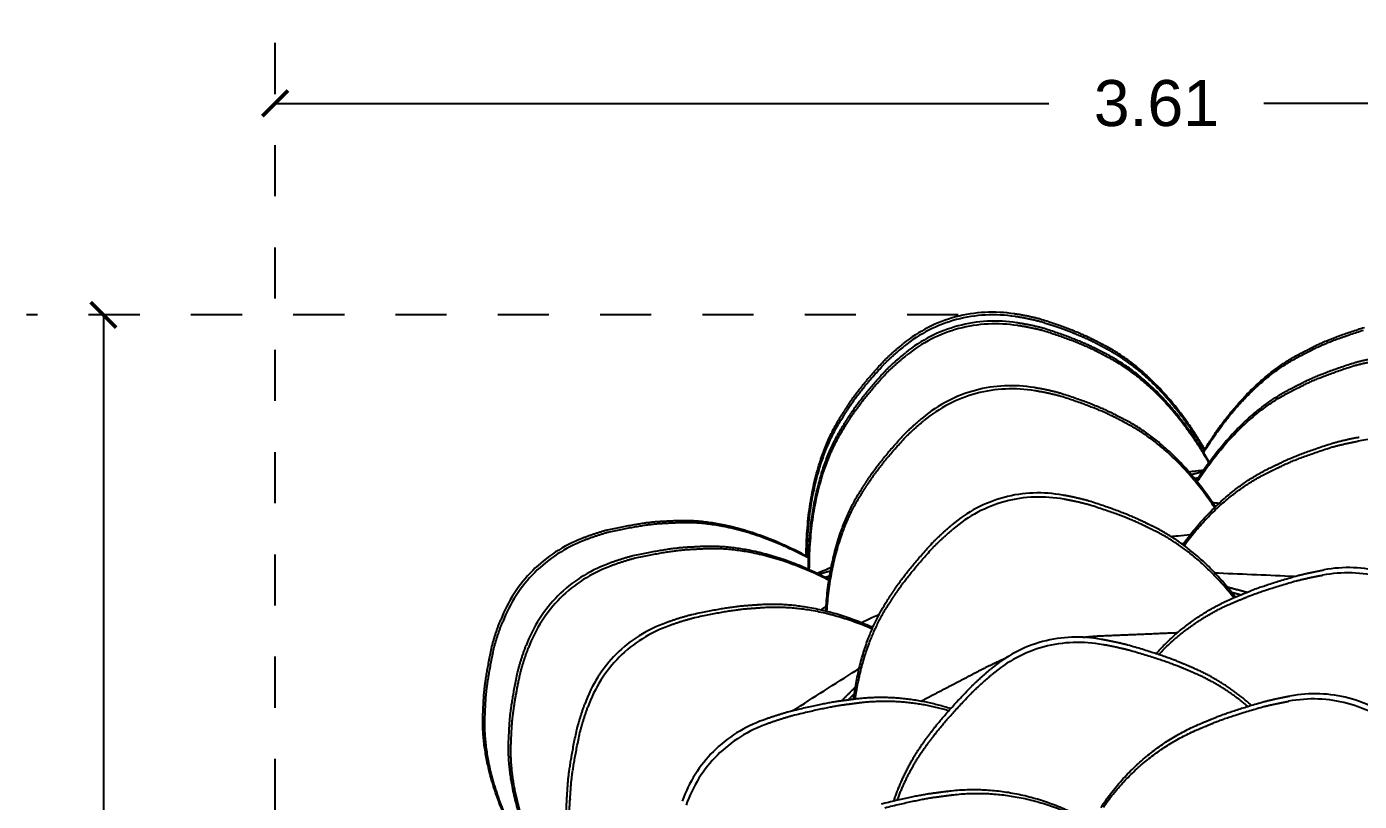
# Model space of a CAD drawing. Header units: metres. Extents: x -0.5 to 11.8, y -0.3 to 7.4.
# Drawn here: x -0.484 to 2.121, y 5.871 to 7.385 of the extents above; entities that cross this region are included whole.
import ezdxf

# ---------------------------------------------------------------- set-up
doc = ezdxf.new("R2010")
doc.units = ezdxf.units.M
doc.header["$MEASUREMENT"] = 0
doc.linetypes.add('HIDDEN', pattern=[9.525, 6.35, -3.175])
for name, color, linetype in [('a', 60, 'Continuous'), ('ΔΙΑΣΤΑΣΕΙΣ', 60, 'Continuous'), ('ΣΧΕΔΙΑ', 140, 'Continuous')]:
    doc.layers.add(name, color=color, linetype=linetype)
doc.styles.get("Standard").update_dxf_attribs({"font": 'swissel.ttf'})
doc.dimstyles.new('Copy of STANDARD_ACAD', dxfattribs={"dimtxt": 0.1, "dimasz": 0.1, "dimexe": 0.15, "dimexo": 0.0625, "dimgap": 0.09, "dimtad": 0, "dimtih": 1, "dimtoh": 1, "dimzin": 0, "dimdsep": 46, "dimtxsty": 'Standard', "dimblk": 'ARCHTICK', "dimcen": 0.09, "dimadec": 0, "dimazin": 0, "dimtfac": 1, "dimtofl": 0, "dimtmove": 0, "dimatfit": 3, "dimfxl": 1, "dimtolj": 1, "dimtzin": 0, "dimarcsym": 0})

# ---------------------------------------------------------------- blocks, each defined once
blk = doc.blocks.new('_ArchTick')
at = {"color": 0, "linetype": 'ByBlock', "const_width": 0.15}
blk.add_lwpolyline([(-0.5, -0.5), (0.5, 0.5)], dxfattribs=at)
blk = doc.blocks.new('*D5')
at = {"layer": 'Defpoints', "color": 0, "linetype": 'HIDDEN', "ltscale": 0.01, "transparency": 16777216}
for p in [(-0.3339, 6.8219), (1.3996, 6.8219), (1.8164, 4.0109)]:
    blk.add_point(p, dxfattribs=at)
at = {"layer": 'ΔΙΑΣΤΑΣΕΙΣ', "color": 0, "linetype": 'HIDDEN', "lineweight": -2, "ltscale": 0.01, "transparency": 16777216}
for p, q in [((1.3371, 6.8219), (-0.4839, 6.8219)), ((1.7539, 4.0109), (-0.4839, 4.0109))]:
    blk.add_line(p, q, dxfattribs=at)
at = {"layer": 'ΔΙΑΣΤΑΣΕΙΣ', "color": 0, "linetype": 'Continuous', "lineweight": -2, "ltscale": 0.01, "transparency": 16777216}
for p, q in [((-0.3339, 6.8219), (-0.3339, 5.6778)), ((-0.3339, 4.0109), (-0.3339, 5.4078))]:
    blk.add_line(p, q, dxfattribs=at)
at = {"layer": 'ΔΙΑΣΤΑΣΕΙΣ', "color": 0, "linetype": 'HIDDEN', "lineweight": -2, "ltscale": 0.01, "transparency": 16777216, "xscale": 0.05, "yscale": 0.05, "zscale": 0.05}
for p, rotation in [((-0.3339, 6.8219), 90), ((-0.3339, 4.0109), 270)]:
    blk.add_blockref('_ArchTick', p, dxfattribs=dict(at, rotation=rotation))
at = {"layer": 'ΔΙΑΣΤΑΣΕΙΣ', "color": 0, "linetype": 'HIDDEN', "lineweight": 5, "ltscale": 0.01, "transparency": 16777216, "insert": (-0.3339, 5.5428), "char_height": 0.09, "attachment_point": 5}
blk.add_mtext('\\A1;2.81', dxfattribs=at)
blk = doc.blocks.new('*D13')
at = {"layer": 'a', "color": 0, "linetype": 'HIDDEN', "lineweight": -2, "ltscale": 0.01, "transparency": 16777216}
for p, q in [((0.0019, 5.4537), (0.0019, 7.3854)), ((3.6134, 5.4385), (3.6134, 7.3854))]:
    blk.add_line(p, q, dxfattribs=at)
at = {"layer": 'a', "color": 0, "linetype": 'Continuous', "lineweight": -2, "ltscale": 0.01, "transparency": 16777216}
for p, q in [((0.0019, 7.2354), (1.5145, 7.2354)), ((3.6134, 7.2354), (1.9345, 7.2354))]:
    blk.add_line(p, q, dxfattribs=at)
at = {"layer": 'Defpoints', "color": 0, "linetype": 'HIDDEN', "ltscale": 0.01, "transparency": 16777216}
for p in [(3.6134, 7.2354), (0.0019, 5.3912), (3.6134, 5.376)]:
    blk.add_point(p, dxfattribs=at)
at = {"layer": 'a', "color": 0, "linetype": 'HIDDEN', "lineweight": -2, "ltscale": 0.01, "transparency": 16777216, "xscale": 0.05, "yscale": 0.05, "zscale": 0.05, "rotation": 180}
blk.add_blockref('_ArchTick', (0.0019, 7.2354), dxfattribs=at)
at = {"layer": 'a', "color": 0, "linetype": 'HIDDEN', "lineweight": -2, "ltscale": 0.01, "transparency": 16777216, "xscale": 0.05, "yscale": 0.05, "zscale": 0.05}
blk.add_blockref('_ArchTick', (3.6134, 7.2354), dxfattribs=at)
at = {"layer": 'a', "color": 0, "linetype": 'HIDDEN', "lineweight": 5, "ltscale": 0.01, "transparency": 16777216, "insert": (1.7245, 7.2354), "char_height": 0.09, "attachment_point": 5}
blk.add_mtext('\\A1;3.61', dxfattribs=at)

msp = doc.modelspace()

# ---------------------------------------------------------------- linework, layer by layer
at = {"layer": 'ΣΧΕΔΙΑ'}
for points, degree, knots in [([(1.447, 6.8238), (1.4087, 6.8299), (1.3694, 6.8278), (1.295, 6.8079), (1.26, 6.7901), (1.2298, 6.7657)], 3, [0, 0, 0, 0, 0.500337, 0.500337, 1.000843, 1.000843, 1.000843, 1.000843]), ([(1.4484, 6.8185), (1.4101, 6.8246), (1.3709, 6.8225), (1.2965, 6.8026), (1.2614, 6.7848), (1.2312, 6.7604)], 3, [0, 0, 0, 0, 0.500337, 0.500337, 1.000843, 1.000843, 1.000843, 1.000843]), ([(1.4517, 6.8063), (1.4134, 6.8124), (1.3741, 6.8103), (1.2997, 6.7903), (1.2646, 6.7726), (1.2345, 6.7481)], 3, [0, 0, 0, 0, 0.500337, 0.500337, 1.000843, 1.000843, 1.000843, 1.000843]), ([(1.4531, 6.801), (1.4148, 6.8071), (1.3756, 6.805), (1.3012, 6.785), (1.2661, 6.7673), (1.2359, 6.7428)], 3, [0, 0, 0, 0, 0.500337, 0.500337, 1.000843, 1.000843, 1.000843, 1.000843]), ([(1.4856, 6.6796), (1.4472, 6.6862), (1.4079, 6.6843), (1.3335, 6.6644), (1.2985, 6.6463), (1.2684, 6.6214)], 3, [0, 0, 0, 0, 0.500337, 0.500337, 1.000843, 1.000843, 1.000843, 1.000843]), ([(1.4873, 6.6734), (1.4489, 6.6799), (1.4096, 6.6781), (1.3352, 6.6581), (1.3002, 6.6401), (1.2701, 6.6152)], 3, [0, 0, 0, 0, 0.500337, 0.500337, 1.000843, 1.000843, 1.000843, 1.000843]), ([(2.3363, 6.5168), (2.3064, 6.5423), (2.2716, 6.5607), (2.1972, 6.5807), (2.1577, 6.5821), (2.1191, 6.575)], 3, [0, 0, 0, 0, 0.500337, 0.500337, 1.000843, 1.000843, 1.000843, 1.000843]), ([(1.7991, 6.502), (1.803, 6.503), (1.807, 6.5041), (1.8072, 6.5041), (1.8074, 6.5042)], 2, [1.94670663, 1.94670663, 1.94670663, 1.95637971, 1.95637971, 1.95689139, 1.95689139, 1.95689139]), ([(1.5419, 6.4693), (1.5033, 6.4765), (1.4639, 6.475), (1.3895, 6.4551), (1.3546, 6.4367), (1.3247, 6.4112)], 3, [0, 0, 0, 0, 0.500337, 0.500337, 1.000843, 1.000843, 1.000843, 1.000843]), ([(1.5441, 6.4613), (1.5055, 6.4685), (1.4661, 6.467), (1.3917, 6.447), (1.3568, 6.4286), (1.3269, 6.4031)], 3, [0, 0, 0, 0, 0.500337, 0.500337, 1.000843, 1.000843, 1.000843, 1.000843]), ([(0.6017, 6.3846), (0.5654, 6.3707), (0.5325, 6.3492), (0.478, 6.2947), (0.4566, 6.2618), (0.4427, 6.2256)], 3, [0, 0, 0, 0, 0.500337, 0.500337, 1.000843, 1.000843, 1.000843, 1.000843]), ([(1.7529, 6.3886), (1.7576, 6.3891), (1.7622, 6.3895), (1.7669, 6.39), (1.7669, 6.39), (1.7669, 6.39), (1.7669, 6.39), (1.7749, 6.3907), (1.7828, 6.3914), (1.7908, 6.3922)], 3, [-0.01431693, -0.01431693, -0.01431693, -0.01431693, 0.00051965, 0.00051965, 0.00051965, 0.00052393, 0.00052393, 0.00052393, 0.02572156, 0.02572156, 0.02572156, 0.02572156]), ([(0.6056, 6.3807), (0.5693, 6.3668), (0.5364, 6.3453), (0.4819, 6.2908), (0.4605, 6.2579), (0.4466, 6.2217)], 3, [0, 0, 0, 0, 0.500337, 0.500337, 1.000843, 1.000843, 1.000843, 1.000843]), ([(1.7739, 6.3744), (1.774, 6.3744), (1.7741, 6.3745), (1.7762, 6.375), (1.7783, 6.3756)], 2, [1.87850705, 1.87850705, 1.87850705, 1.878798218, 1.878798218, 1.883966305, 1.883966305, 1.883966305]), ([(0.6516, 6.3347), (0.615, 6.3211), (0.5819, 6.2999), (0.5274, 6.2454), (0.5061, 6.2122), (0.4925, 6.1757)], 3, [0, 0, 0, 0, 0.500337, 0.500337, 1.000843, 1.000843, 1.000843, 1.000843]), ([(0.6562, 6.3301), (0.6196, 6.3165), (0.5865, 6.2953), (0.532, 6.2408), (0.5107, 6.2077), (0.4972, 6.1711)], 3, [0, 0, 0, 0, 0.500337, 0.500337, 1.000843, 1.000843, 1.000843, 1.000843]), ([(2.2661, 6.2547), (2.2362, 6.2802), (2.2014, 6.2988), (2.127, 6.3187), (2.0875, 6.3201), (2.0489, 6.3129)], 3, [0, 0, 0, 0, 0.500337, 0.500337, 1.000843, 1.000843, 1.000843, 1.000843]), ([(2.2688, 6.265), (2.239, 6.2905), (2.2041, 6.309), (2.1297, 6.329), (2.0902, 6.3304), (2.0516, 6.3232)], 3, [0, 0, 0, 0, 0.500337, 0.500337, 1.000843, 1.000843, 1.000843, 1.000843]), ([(1.0687, 6.2448), (1.0688, 6.2449), (1.0689, 6.2449), (1.069, 6.245), (1.069, 6.245), (1.069, 6.245), (1.069, 6.245), (1.0723, 6.2473), (1.0755, 6.2497), (1.0788, 6.252)], 3, [0.03744589, 0.03744589, 0.03744589, 0.03744589, 0.03788067, 0.03788067, 0.03788067, 0.03788343, 0.03788343, 0.03788343, 0.05054982, 0.05054982, 0.05054982, 0.05054982]), ([(0.7663, 6.22), (0.7292, 6.2069), (0.6958, 6.1859), (0.6413, 6.1314), (0.6203, 6.098), (0.6073, 6.061)], 3, [0, 0, 0, 0, 0.500337, 0.500337, 1.000843, 1.000843, 1.000843, 1.000843]), ([(0.7722, 6.2141), (0.7352, 6.201), (0.7018, 6.18), (0.6473, 6.1255), (0.6263, 6.0921), (0.6132, 6.0551)], 3, [0, 0, 0, 0, 0.500337, 0.500337, 1.000843, 1.000843, 1.000843, 1.000843]), ([(1.6174, 6.1873), (1.5788, 6.1944), (1.5394, 6.193), (1.4649, 6.1731), (1.4301, 6.1546), (1.4002, 6.1291)], 3, [0, 0, 0, 0, 0.500337, 0.500337, 1.000843, 1.000843, 1.000843, 1.000843]), ([(1.6202, 6.177), (1.5816, 6.1842), (1.5421, 6.1828), (1.4677, 6.1628), (1.4329, 6.1443), (1.403, 6.1188)], 3, [0, 0, 0, 0, 0.500337, 0.500337, 1.000843, 1.000843, 1.000843, 1.000843]), ([(2.2, 6.0082), (2.1702, 6.0337), (2.1353, 6.0522), (2.0609, 6.0722), (2.0214, 6.0736), (1.9828, 6.0664)], 3, [0, 0, 0, 0, 0.500337, 0.500337, 1.000843, 1.000843, 1.000843, 1.000843]), ([(2.2028, 6.0185), (2.1729, 6.044), (2.138, 6.0625), (2.0636, 6.0824), (2.0242, 6.0838), (1.9856, 6.0767)], 3, [0, 0, 0, 0, 0.500337, 0.500337, 1.000843, 1.000843, 1.000843, 1.000843]), ([(0.9565, 6.0298), (0.9194, 6.0167), (0.886, 5.9957), (0.8315, 5.9413), (0.8106, 5.9078), (0.7975, 5.8708)], 3, [0, 0, 0, 0, 0.500337, 0.500337, 1.000843, 1.000843, 1.000843, 1.000843]), ([(0.964, 6.0222), (0.927, 6.0091), (0.8935, 5.9882), (0.839, 5.9337), (0.8181, 5.9003), (0.805, 5.8632)], 3, [0, 0, 0, 0, 0.500337, 0.500337, 1.000843, 1.000843, 1.000843, 1.000843])]:
    msp.add_open_spline(points, degree=degree, knots=knots, dxfattribs=at)
for points, weights in [([(1.4975, 6.8135), (1.4724, 6.8201), (1.447, 6.8238)], [0.931709150307, 0.919797461204, 0.911534052656]), ([(1.499, 6.8082), (1.4739, 6.8148), (1.4484, 6.8185)], [0.931709150307, 0.919797461204, 0.911534052656]), ([(1.5022, 6.796), (1.4771, 6.8025), (1.4517, 6.8063)], [0.931709150307, 0.919797461204, 0.911534052656]), ([(1.5037, 6.7907), (1.4786, 6.7972), (1.4531, 6.801)], [0.931709150307, 0.919797461204, 0.911534052656]), ([(1.1912, 6.7314), (1.2097, 6.7497), (1.2298, 6.7657)], [0.931709150307, 0.919797461204, 0.911534052656]), ([(1.1927, 6.7261), (1.2111, 6.7444), (1.2312, 6.7604)], [0.931709150307, 0.919797461204, 0.911534052656]), ([(1.1959, 6.7139), (1.2144, 6.7322), (1.2345, 6.7481)], [0.931709150307, 0.919797461204, 0.911534052656]), ([(1.1973, 6.7086), (1.2158, 6.7268), (1.2359, 6.7428)], [0.931709150307, 0.919797461204, 0.911534052656]), ([(2.1109, 6.7226), (2.136, 6.7293), (2.1616, 6.7335)], [0.931709150307, 0.919797461204, 0.911534052656]), ([(2.1125, 6.7289), (2.1377, 6.7356), (2.1632, 6.7397)], [0.931709150307, 0.919797461204, 0.911534052656]), ([(1.5363, 6.6687), (1.5112, 6.6755), (1.4856, 6.6796)], [0.931709150307, 0.919797461204, 0.911534052656]), ([(1.538, 6.6625), (1.5129, 6.6692), (1.4873, 6.6734)], [0.931709150307, 0.919797461204, 0.911534052656]), ([(1.23, 6.5867), (1.2484, 6.6051), (1.2684, 6.6214)], [0.931709150307, 0.919797461204, 0.911534052656]), ([(1.2317, 6.5804), (1.2501, 6.5988), (1.2701, 6.6152)], [0.931709150307, 0.919797461204, 0.911534052656]), ([(2.0683, 6.5636), (2.0935, 6.5704), (2.1191, 6.575)], [0.931709150307, 0.919797461204, 0.911534052656]), ([(2.0704, 6.5716), (2.0956, 6.5785), (2.1212, 6.583)], [0.931709150307, 0.919797461204, 0.911534052656]), ([(1.8161, 6.5544), (1.8172, 6.5562), (1.8182, 6.5579)], [0.945455699585, 0.945330240422, 0.945216949141]), ([(1.8281, 6.5342), (1.8222, 6.5445), (1.8161, 6.5544)], [0.947118302013, 0.946032102197, 0.94534500977]), ([(1.8075, 6.5044), (1.8177, 6.52), (1.8284, 6.5345)], [0.944657785169, 0.943921016145, 0.944279421288]), ([(1.8029, 6.4973), (1.8052, 6.5009), (1.8075, 6.5044)], [0.945049788932, 0.944825434403, 0.944657785169]), ([(1.5927, 6.4579), (1.5676, 6.4648), (1.5419, 6.4693)], [0.931709150307, 0.919797461204, 0.911534052656]), ([(1.5949, 6.4499), (1.5698, 6.4567), (1.5441, 6.4613)], [0.931709150307, 0.919797461204, 0.911534052656]), ([(1.2864, 6.3759), (1.3048, 6.3944), (1.3247, 6.4112)], [0.931709150307, 0.919797461204, 0.911534052656]), ([(0.6506, 6.4009), (0.6256, 6.394), (0.6017, 6.3846)], [0.931709150307, 0.919797461204, 0.911534052656]), ([(0.6545, 6.397), (0.6295, 6.3901), (0.6056, 6.3807)], [0.931709150307, 0.919797461204, 0.911534052656]), ([(1.2886, 6.3678), (1.307, 6.3863), (1.3269, 6.4031)], [0.931709150307, 0.919797461204, 0.911534052656]), ([(0.7009, 6.3506), (0.6757, 6.3439), (0.6516, 6.3347)], [0.931709150307, 0.919797461204, 0.911534052656]), ([(0.7055, 6.346), (0.6803, 6.3393), (0.6562, 6.3301)], [0.931709150307, 0.919797461204, 0.911534052656]), ([(1.0448, 6.3477), (1.0431, 6.3487), (1.0414, 6.3496)], [0.94545575153, 0.945336317764, 0.945227910737]), ([(1.0445, 6.3242), (1.0445, 6.3353), (1.0448, 6.3461)], [0.94712335947, 0.946110818332, 0.945444498117]), ([(1.0448, 6.3461), (1.0448, 6.3469), (1.0448, 6.3477)], [0.945444498117, 0.945395441329, 0.9453482612]), ([(1.0633, 6.3156), (1.0618, 6.3163), (1.0603, 6.317)], [0.944231128043, 0.944206054568, 0.94419009266]), ([(1.0848, 6.3048), (1.074, 6.3104), (1.0633, 6.3156)], [0.94504970581, 0.944409599057, 0.944231128043]), ([(1.9982, 6.302), (2.0232, 6.3083), (2.0489, 6.3129)], [0.931709150307, 0.919797461204, 0.911534052656]), ([(2.0009, 6.3123), (2.026, 6.3186), (2.0516, 6.3232)], [0.931709150307, 0.919797461204, 0.911534052656]), ([(1.0873, 6.3035), (1.0873, 6.3035), (1.0873, 6.3035)], [0.945207026471, 0.945206013137, 0.945205000786]), ([(0.816, 6.2355), (0.7907, 6.2288), (0.7663, 6.22)], [0.931709150307, 0.919797461204, 0.911534052656]), ([(0.8219, 6.2296), (0.7967, 6.2229), (0.7722, 6.2141)], [0.931709150307, 0.919797461204, 0.911534052656]), ([(0.4264, 6.1766), (0.4332, 6.2016), (0.4427, 6.2256)], [0.931709150307, 0.919797461204, 0.911534052656]), ([(0.4303, 6.1728), (0.4371, 6.1978), (0.4466, 6.2217)], [0.931709150307, 0.919797461204, 0.911534052656]), ([(0.4766, 6.1263), (0.4834, 6.1515), (0.4925, 6.1757)], [0.931709150307, 0.919797461204, 0.911534052656]), ([(1.5809, 6.1915), (1.5983, 6.1936), (1.6156, 6.1944)], [0.984209717353, 0.990173492852, 0.998883460554]), ([(1.6681, 6.1764), (1.6431, 6.1827), (1.6174, 6.1873)], [0.931709150307, 0.919797461204, 0.911534052656]), ([(1.6709, 6.1661), (1.6458, 6.1724), (1.6202, 6.177)], [0.931709150307, 0.919797461204, 0.911534052656]), ([(0.4812, 6.1218), (0.488, 6.1469), (0.4972, 6.1711)], [0.931709150307, 0.919797461204, 0.911534052656]), ([(1.3984, 6.1362), (1.4137, 6.1441), (1.4299, 6.151)], [0.998890298943, 0.99019733708, 0.984239177261]), ([(1.3618, 6.0943), (1.3803, 6.1122), (1.4002, 6.1291)], [0.931709150307, 0.919797461204, 0.911534052656]), ([(1.3646, 6.084), (1.3831, 6.1019), (1.403, 6.1188)], [0.931709150307, 0.919797461204, 0.911534052656]), ([(1.9349, 6.0658), (1.9599, 6.0721), (1.9856, 6.0767)], [0.931709150307, 0.919797461204, 0.911534052656]), ([(0.5917, 6.0112), (0.5984, 6.0365), (0.6073, 6.061)], [0.931709150307, 0.919797461204, 0.911534052656]), ([(0.5977, 6.0053), (0.6043, 6.0306), (0.6132, 6.0551)], [0.931709150307, 0.919797461204, 0.911534052656]), ([(1.0058, 6.0457), (0.981, 6.0386), (0.9565, 6.0298)], [0.931709150307, 0.919797461204, 0.911534052656]), ([(1.9321, 6.0555), (1.9572, 6.0618), (1.9828, 6.0664)], [0.931709150307, 0.919797461204, 0.911534052656]), ([(1.0133, 6.0381), (0.9885, 6.0311), (0.964, 6.0222)], [0.931709150307, 0.919797461204, 0.911534052656])]:
    msp.add_rational_spline(points, weights, degree=2, dxfattribs=at)
for points, weights, degree, knots in [([(1.819, 6.5592), (1.7331, 6.7055), (1.6228, 6.7622), (1.6102, 6.7687), (1.5975, 6.7752), (1.5646, 6.7921), (1.4975, 6.8135)], [0.946373224885, 0.933050747624, 1, 1, 1, 0.970376548073, 0.948940508878], 2, [3.5130027, 3.5130027, 3.5130027, 3.7990306, 3.7990306, 3.8560209, 3.8560209, 3.9482049, 3.9482049, 3.9482049]), ([(1.8182, 6.5578), (1.818, 6.558), (1.8179, 6.5582), (1.8178, 6.5584), (1.7613, 6.6531), (1.6949, 6.7206), (1.6242, 6.7569), (1.6158, 6.7612), (1.6074, 6.7656), (1.599, 6.7699), (1.5772, 6.7811), (1.544, 6.7938), (1.499, 6.8082)], [1, 1, 1, 1, 0.991627757051, 1.01066397143, 1.05710864312, 1.05710864312, 1.05710864312, 1.05710864312, 1.03623183841, 1.01824002862, 1.00313321374], 3, [3.5168681, 3.5168681, 3.5168681, 3.5168681, 3.5174711, 3.5174711, 3.5174711, 3.7990306, 3.7990306, 3.7990306, 3.8560209, 3.8560209, 3.8560209, 3.9482049, 3.9482049, 3.9482049, 3.9482049]), ([(1.8161, 6.5544), (1.7326, 6.6907), (1.6275, 6.7447), (1.6149, 6.7512), (1.6022, 6.7577), (1.5693, 6.7746), (1.5022, 6.796)], [0.94534500977, 0.936035047048, 1, 1, 1, 0.970376548073, 0.948940508878], 2, [3.5257526, 3.5257526, 3.5257526, 3.7990306, 3.7990306, 3.8560209, 3.8560209, 3.9482049, 3.9482049, 3.9482049]), ([(1.8272, 6.5329), (1.7407, 6.6819), (1.6289, 6.7394), (1.6163, 6.7459), (1.6037, 6.7524), (1.5707, 6.7693), (1.5037, 6.7907)], [0.94670494322, 0.932246373065, 1, 1, 1, 0.970376548073, 0.948940508878], 2, [3.5095662, 3.5095662, 3.5095662, 3.7990306, 3.7990306, 3.8560209, 3.8560209, 3.9482049, 3.9482049, 3.9482049]), ([(1.817, 6.5529), (1.9001, 6.6874), (2.0043, 6.7409), (2.0169, 6.7474), (2.0295, 6.7539), (2.0625, 6.7709), (2.1296, 6.7922)], [0.945196662735, 0.936561729022, 1, 1, 1, 0.970376548073, 0.948940508878], 2, [3.5280027, 3.5280027, 3.5280027, 3.7990306, 3.7990306, 3.8560209, 3.8560209, 3.9482049, 3.9482049, 3.9482049]), ([(1.8182, 6.5579), (1.9014, 6.6926), (2.0057, 6.7462), (2.0183, 6.7527), (2.0309, 6.7592), (2.0639, 6.7762), (2.131, 6.7975)], [0.945216949141, 0.936487571726, 1, 1, 1, 0.970376548073, 0.948940508878], 2, [3.5276859, 3.5276859, 3.5276859, 3.7990306, 3.7990306, 3.8560209, 3.8560209, 3.9482049, 3.9482049, 3.9482049]), ([(1.0399, 6.3504), (1.0412, 6.5201), (1.1084, 6.6244), (1.1161, 6.6363), (1.1237, 6.6483), (1.1438, 6.6794), (1.1912, 6.7314)], [0.946377627876, 0.933039689982, 1, 1, 1, 0.970376548073, 0.948940508878], 2, [3.5129555, 3.5129555, 3.5129555, 3.7990306, 3.7990306, 3.8560209, 3.8560209, 3.9482049, 3.9482049, 3.9482049]), ([(1.0414, 6.3497), (1.0436, 6.5163), (1.1098, 6.6191), (1.1175, 6.631), (1.1252, 6.643), (1.1453, 6.6741), (1.1927, 6.7261)], [0.946030200278, 0.933948949536, 1, 1, 1, 0.970376548073, 0.948940508878], 2, [3.5168401, 3.5168401, 3.5168401, 3.7990306, 3.7990306, 3.8560209, 3.8560209, 3.9482049, 3.9482049, 3.9482049]), ([(1.8043, 6.4956), (1.8846, 6.6197), (1.9856, 6.6713), (1.9982, 6.6777), (2.0108, 6.6841), (2.0437, 6.7009), (2.1109, 6.7226)], [0.944782327613, 0.938277361114, 1, 1, 1, 0.970376548073, 0.948940508878], 2, [3.5353324, 3.5353324, 3.5353324, 3.7990306, 3.7990306, 3.8560209, 3.8560209, 3.9482049, 3.9482049, 3.9482049]), ([(1.8284, 6.5345), (1.9008, 6.6335), (1.9873, 6.6775), (1.9999, 6.684), (2.0125, 6.6904), (2.0454, 6.7072), (2.1125, 6.7289)], [0.944279421288, 0.946721287885, 1, 1, 1, 0.970376548073, 0.948940508878], 2, [3.5714075, 3.5714075, 3.5714075, 3.7990306, 3.7990306, 3.8560209, 3.8560209, 3.9482049, 3.9482049, 3.9482049]), ([(1.0448, 6.3477), (1.0491, 6.5075), (1.1131, 6.6069), (1.1207, 6.6188), (1.1284, 6.6307), (1.1485, 6.6619), (1.1959, 6.7139)], [0.9453482612, 0.936023885089, 1, 1, 1, 0.970376548073, 0.948940508878], 2, [3.5257049, 3.5257049, 3.5257049, 3.7990306, 3.7990306, 3.8560209, 3.8560209, 3.9482049, 3.9482049, 3.9482049]), ([(1.046, 6.3236), (1.0464, 6.4959), (1.1145, 6.6016), (1.1222, 6.6135), (1.1299, 6.6254), (1.1499, 6.6566), (1.1973, 6.7086)], [0.946711313639, 0.93223145634, 1, 1, 1, 0.970376548073, 0.948940508878], 2, [3.5095024, 3.5095024, 3.5095024, 3.7990306, 3.7990306, 3.8560209, 3.8560209, 3.9482049, 3.9482049, 3.9482049]), ([(1.8398, 6.4466), (1.7605, 6.567), (1.6616, 6.6174), (1.649, 6.6238), (1.6364, 6.6303), (1.6035, 6.6471), (1.5363, 6.6687)], [0.944553807926, 0.939485544429, 1, 1, 1, 0.970376548073, 0.948940508878], 2, [3.5404941, 3.5404941, 3.5404941, 3.7990306, 3.7990306, 3.8560209, 3.8560209, 3.9482049, 3.9482049, 3.9482049]), ([(1.8383, 6.4451), (1.7601, 6.5618), (1.6633, 6.6111), (1.6507, 6.6176), (1.6381, 6.624), (1.6052, 6.6408), (1.538, 6.6625)], [0.944375990617, 0.940706480544, 1, 1, 1, 0.970376548073, 0.948940508878], 2, [3.5457104, 3.5457104, 3.5457104, 3.7990306, 3.7990306, 3.8560209, 3.8560209, 3.9482049, 3.9482049, 3.9482049]), ([(1.0782, 6.2425), (1.0867, 6.3864), (1.1472, 6.4796), (1.1549, 6.4915), (1.1626, 6.5033), (1.1827, 6.5343), (1.23, 6.5867)], [0.944555739319, 0.939474028311, 1, 1, 1, 0.970376548073, 0.948940508878], 2, [3.5404449, 3.5404449, 3.5404449, 3.7990306, 3.7990306, 3.8560209, 3.8560209, 3.9482049, 3.9482049, 3.9482049]), ([(1.0803, 6.242), (1.0897, 6.3822), (1.1489, 6.4733), (1.1566, 6.4852), (1.1643, 6.4971), (1.1844, 6.5281), (1.2317, 6.5804)], [0.944377828365, 0.940691664747, 1, 1, 1, 0.970376548073, 0.948940508878], 2, [3.5456471, 3.5456471, 3.5456471, 3.7990306, 3.7990306, 3.8560209, 3.8560209, 3.9482049, 3.9482049, 3.9482049]), ([(1.7762, 6.3728), (1.8507, 6.4759), (1.9456, 6.5221), (1.9581, 6.5282), (1.9707, 6.5343), (2.0033, 6.5502), (2.0704, 6.5716)], [0.944298680513, 0.941400847364, 1, 1, 1, 0.970376548073, 0.948940508878], 2, [3.5486769, 3.5486769, 3.5486769, 3.7990306, 3.7990306, 3.8560209, 3.8560209, 3.9482049, 3.9482049, 3.9482049]), ([(1.7786, 6.371), (1.8517, 6.4693), (1.9435, 6.514), (1.956, 6.5201), (1.9685, 6.5262), (2.0012, 6.5421), (2.0683, 6.5636)], [0.944178736714, 0.943199178274, 1, 1, 1, 0.970376548073, 0.948940508878], 2, [3.5563599, 3.5563599, 3.5563599, 3.7990306, 3.7990306, 3.8560209, 3.8560209, 3.9482049, 3.9482049, 3.9482049]), ([(1.8788, 6.2701), (1.807, 6.3648), (1.7176, 6.4083), (1.705, 6.4144), (1.6925, 6.4205), (1.6598, 6.4364), (1.5927, 6.4579)], [0.944165387472, 0.944588607598, 1, 1, 1, 0.970376548073, 0.948940508878], 2, [3.562296, 3.562296, 3.562296, 3.7990306, 3.7990306, 3.8560209, 3.8560209, 3.9482049, 3.9482049, 3.9482049]), ([(1.8758, 6.2688), (1.8057, 6.3584), (1.7197, 6.4003), (1.7072, 6.4064), (1.6947, 6.4125), (1.662, 6.4284), (1.5949, 6.4499)], [0.944267698482, 0.946590032909, 1, 1, 1, 0.970376548073, 0.948940508878], 2, [3.5708467, 3.5708467, 3.5708467, 3.7990306, 3.7990306, 3.8560209, 3.8560209, 3.9482049, 3.9482049, 3.9482049]), ([(1.0414, 6.3496), (0.9019, 6.4248), (0.7847, 6.4191), (0.7705, 6.4184), (0.7564, 6.4177), (0.7194, 6.4159), (0.6506, 6.4009)], [0.945227910737, 0.936447798087, 1, 1, 1, 0.970376548073, 0.948940508878], 2, [3.527516, 3.527516, 3.527516, 3.7990306, 3.7990306, 3.8560209, 3.8560209, 3.9482049, 3.9482049, 3.9482049]), ([(1.0448, 6.346), (0.9056, 6.4209), (0.7886, 6.4152), (0.7744, 6.4145), (0.7603, 6.4138), (0.7232, 6.412), (0.6545, 6.397)], [0.945195483667, 0.936566061386, 1, 1, 1, 0.970376548073, 0.948940508878], 2, [3.5280212, 3.5280212, 3.5280212, 3.7990306, 3.7990306, 3.8560209, 3.8560209, 3.9482049, 3.9482049, 3.9482049]), ([(1.0603, 6.317), (0.9392, 6.3742), (0.835, 6.3688), (0.8209, 6.368), (0.8068, 6.3673), (0.7699, 6.3654), (0.7009, 6.3506)], [0.94419009266, 0.942912582953, 1, 1, 1, 0.970376548073, 0.948940508878], 2, [3.5551355, 3.5551355, 3.5551355, 3.7990306, 3.7990306, 3.8560209, 3.8560209, 3.9482049, 3.9482049, 3.9482049]), ([(1.0845, 6.3028), (0.9529, 6.3701), (0.8396, 6.3642), (0.8255, 6.3635), (0.8114, 6.3627), (0.7745, 6.3608), (0.7055, 6.346)], [0.944781435387, 0.938281595598, 1, 1, 1, 0.970376548073, 0.948940508878], 2, [3.5353505, 3.5353505, 3.5353505, 3.7990306, 3.7990306, 3.8560209, 3.8560209, 3.9482049, 3.9482049, 3.9482049]), ([(1.1326, 6.0703), (1.1474, 6.1881), (1.2031, 6.2705), (1.2109, 6.2821), (1.2187, 6.2936), (1.2391, 6.3237), (1.2864, 6.3759)], [0.944165800812, 0.944614858641, 1, 1, 1, 0.970376548073, 0.948940508878], 2, [3.5624082, 3.5624082, 3.5624082, 3.7990306, 3.7990306, 3.8560209, 3.8560209, 3.9482049, 3.9482049, 3.9482049]), ([(1.1359, 6.0706), (1.1517, 6.1832), (1.2053, 6.2625), (1.2131, 6.274), (1.2209, 6.2855), (1.2412, 6.3157), (1.2886, 6.3678)], [0.944267104836, 0.946583196839, 1, 1, 1, 0.970376548073, 0.948940508878], 2, [3.5708175, 3.5708175, 3.5708175, 3.7990306, 3.7990306, 3.8560209, 3.8560209, 3.9482049, 3.9482049, 3.9482049]), ([(1.7238, 6.1595), (1.79, 6.2332), (1.878, 6.2698), (1.8903, 6.2749), (1.9025, 6.28), (1.9345, 6.2933), (2.0009, 6.3123)], [0.944162621957, 0.944327848499, 1, 1, 1, 0.970376548073, 0.948940508878], 2, [3.561182, 3.561182, 3.561182, 3.7990306, 3.7990306, 3.8560209, 3.8560209, 3.9482049, 3.9482049, 3.9482049]), ([(1.729, 6.1578), (1.7928, 6.2252), (1.8753, 6.2595), (1.8875, 6.2646), (1.8998, 6.2697), (1.9318, 6.283), (1.9982, 6.302)], [0.94437511848, 0.947610726332, 1, 1, 1, 0.970376548073, 0.948940508878], 2, [3.5752074, 3.5752074, 3.5752074, 3.7990306, 3.7990306, 3.8560209, 3.8560209, 3.9482049, 3.9482049, 3.9482049]), ([(1.1702, 6.2104), (1.0541, 6.2624), (0.9489, 6.255), (0.935, 6.254), (0.9211, 6.253), (0.8848, 6.2504), (0.816, 6.2355)], [0.944296472452, 0.941423263739, 1, 1, 1, 0.970376548073, 0.948940508878], 2, [3.5487727, 3.5487727, 3.5487727, 3.7990306, 3.7990306, 3.8560209, 3.8560209, 3.9482049, 3.9482049, 3.9482049]), ([(1.1692, 6.2076), (1.0567, 6.2563), (0.9548, 6.2491), (0.9409, 6.2481), (0.927, 6.2471), (0.8907, 6.2445), (0.8219, 6.2296)], [0.944179918298, 0.943165509139, 1, 1, 1, 0.970376548073, 0.948940508878], 2, [3.5562161, 3.5562161, 3.5562161, 3.7990306, 3.7990306, 3.8560209, 3.8560209, 3.9482049, 3.9482049, 3.9482049]), ([(1.6157, 6.1944), (1.6164, 6.1944), (1.6171, 6.1945), (1.6178, 6.1945), (1.6673, 6.1965), (1.7168, 6.1986), (1.7663, 6.2008)], [1, 0.999996808006, 0.999996808006, 1, 1, 1, 1], 3, [2.7942615, 2.7942615, 2.7942615, 2.7942615, 2.7996615, 2.7996615, 2.7996615, 2.953748, 2.953748, 2.953748, 2.953748]), ([(0.4779, 5.7853), (0.4024, 5.9251), (0.4081, 6.0425), (0.4088, 6.0567), (0.4095, 6.0709), (0.4113, 6.1079), (0.4264, 6.1766)], [0.945260199477, 0.936331813831, 1, 1, 1, 0.970376548073, 0.948940508878], 2, [3.5270204, 3.5270204, 3.5270204, 3.7990306, 3.7990306, 3.8560209, 3.8560209, 3.9482049, 3.9482049, 3.9482049]), ([(1.9102, 6.0585), (1.856, 6.1069), (1.791, 6.1338), (1.7788, 6.1389), (1.7665, 6.144), (1.7345, 6.1573), (1.6681, 6.1764)], [0.947745155919, 0.958306688368, 1, 1, 1, 0.970376548073, 0.948940508878], 2, [3.6209039, 3.6209039, 3.6209039, 3.7990306, 3.7990306, 3.8560209, 3.8560209, 3.9482049, 3.9482049, 3.9482049]), ([(0.4813, 5.7824), (0.4063, 5.9216), (0.412, 6.0386), (0.4127, 6.0528), (0.4134, 6.067), (0.4152, 6.104), (0.4303, 6.1728)], [0.945196662707, 0.936561729124, 1, 1, 1, 0.970376548073, 0.948940508878], 2, [3.5280027, 3.5280027, 3.5280027, 3.7990306, 3.7990306, 3.8560209, 3.8560209, 3.9482049, 3.9482049, 3.9482049]), ([(1.9034, 6.0565), (1.8529, 6.099), (1.7938, 6.1236), (1.7816, 6.1287), (1.7693, 6.1338), (1.7373, 6.1471), (1.6709, 6.1661)], [0.94978930419, 0.961888083219, 1, 1, 1, 0.970376548073, 0.948940508878], 2, [3.6362047, 3.6362047, 3.6362047, 3.7990306, 3.7990306, 3.8560209, 3.8560209, 3.9482049, 3.9482049, 3.9482049]), ([(0.5102, 5.7669), (0.453, 5.888), (0.4584, 5.9922), (0.4592, 6.0063), (0.4599, 6.0205), (0.4618, 6.0573), (0.4766, 6.1263)], [0.944190131274, 0.942911720493, 1, 1, 1, 0.970376548073, 0.948940508878], 2, [3.5551318, 3.5551318, 3.5551318, 3.7990306, 3.7990306, 3.8560209, 3.8560209, 3.9482049, 3.9482049, 3.9482049]), ([(1.3983, 6.1361), (1.3977, 6.1358), (1.3971, 6.1355), (1.3965, 6.1352), (1.3528, 6.1123), (1.3091, 6.0895), (1.2653, 6.0667)], [1, 0.999996848443, 0.999996848443, 1, 1, 1, 1], 3, [-2.2217928, -2.2217928, -2.2217928, -2.2217928, -2.2164284, -2.2164284, -2.2164284, -2.063007, -2.063007, -2.063007, -2.063007]), ([(0.5245, 5.7427), (0.5243, 5.743), (0.5241, 5.7434), (0.524, 5.7437), (0.4795, 5.8309), (0.4592, 5.914), (0.4631, 5.9876), (0.4635, 5.997), (0.464, 6.0065), (0.4645, 6.0159), (0.4658, 6.0402), (0.4713, 6.0754), (0.4812, 6.1218)], [1, 1, 1, 1, 0.995596382877, 1.01509493889, 1.05849566803, 1.05849566803, 1.05849566803, 1.05849566803, 1.03759147101, 1.01957605429, 1.00444941787], 3, [3.5353324, 3.5353324, 3.5353324, 3.5353324, 3.536269, 3.536269, 3.536269, 3.7990306, 3.7990306, 3.7990306, 3.8560209, 3.8560209, 3.8560209, 3.9482049, 3.9482049, 3.9482049, 3.9482049]), ([(1.3221, 6.0519), (1.228, 6.0825), (1.1335, 6.0703), (1.1204, 6.0685), (1.1072, 6.0668), (1.0729, 6.0624), (1.0058, 6.0457)], [0.944162809651, 0.944356919846, 1, 1, 1, 0.970376548073, 0.948940508878], 2, [3.5613062, 3.5613062, 3.5613062, 3.7990306, 3.7990306, 3.8560209, 3.8560209, 3.9482049, 3.9482049, 3.9482049]), ([(1.2112, 5.8714), (1.234, 5.9402), (1.2766, 5.9959), (1.2847, 6.0065), (1.2927, 6.017), (1.3138, 6.0445), (1.3618, 6.0943)], [0.947794031972, 0.958402834552, 1, 1, 1, 0.970376548073, 0.948940508878], 2, [3.6213146, 3.6213146, 3.6213146, 3.7990306, 3.7990306, 3.8560209, 3.8560209, 3.9482049, 3.9482049, 3.9482049]), ([(1.218, 5.8728), (1.2405, 5.9348), (1.2794, 5.9857), (1.2875, 5.9962), (1.2955, 6.0067), (1.3166, 6.0342), (1.3646, 6.084)], [0.949805325138, 0.961913298782, 1, 1, 1, 0.970376548073, 0.948940508878], 2, [3.6363124, 3.6363124, 3.6363124, 3.7990306, 3.7990306, 3.8560209, 3.8560209, 3.9482049, 3.9482049, 3.9482049]), ([(1.3185, 6.0478), (1.2296, 6.0743), (1.1411, 6.0627), (1.1279, 6.061), (1.1148, 6.0593), (1.0804, 6.0548), (1.0133, 6.0381)], [0.944378834724, 0.947640681973, 1, 1, 1, 0.970376548073, 0.948940508878], 2, [3.5753354, 3.5753354, 3.5753354, 3.7990306, 3.7990306, 3.8560209, 3.8560209, 3.9482049, 3.9482049, 3.9482049]), ([(1.6159, 5.8587), (1.6911, 5.973), (1.8119, 6.0232), (1.8242, 6.0283), (1.8365, 6.0334), (1.8684, 6.0467), (1.9349, 6.0658)], [0.950672382651, 0.925095965515, 1, 1, 1, 0.970376548073, 0.948940508878], 2, [3.4790174, 3.4790174, 3.4790174, 3.7990306, 3.7990306, 3.8560209, 3.8560209, 3.9482049, 3.9482049, 3.9482049]), ([(1.6208, 5.8597), (1.695, 5.9654), (1.8092, 6.0129), (1.8215, 6.018), (1.8337, 6.0231), (1.8657, 6.0364), (1.9321, 6.0555)], [0.948325619573, 0.928914822769, 1, 1, 1, 0.970376548073, 0.948940508878], 2, [3.4953328, 3.4953328, 3.4953328, 3.7990306, 3.7990306, 3.8560209, 3.8560209, 3.9482049, 3.9482049, 3.9482049]), ([(0.619, 5.6522), (0.5646, 5.7707), (0.5723, 5.8784), (0.5732, 5.8923), (0.5742, 5.9062), (0.5768, 5.9424), (0.5917, 6.0112)], [0.944445598201, 0.940183656396, 1, 1, 1, 0.970376548073, 0.948940508878], 2, [3.5434767, 3.5434767, 3.5434767, 3.7990306, 3.7990306, 3.8560209, 3.8560209, 3.9482049, 3.9482049, 3.9482049]), ([(0.6196, 5.6582), (0.571, 5.7706), (0.5782, 5.8725), (0.5792, 5.8864), (0.5801, 5.9003), (0.5827, 5.9365), (0.5977, 6.0053)], [0.944178759653, 0.943198513423, 1, 1, 1, 0.970376548073, 0.948940508878], 2, [3.5563571, 3.5563571, 3.5563571, 3.7990306, 3.7990306, 3.8560209, 3.8560209, 3.9482049, 3.9482049, 3.9482049]), ([(1.5661, 5.8453), (1.4438, 5.9067), (1.314, 5.8898), (1.3009, 5.8881), (1.2877, 5.8863), (1.2534, 5.8819), (1.1863, 5.8652)], [0.950687179724, 0.925074310188, 1, 1, 1, 0.970376548073, 0.948940508878], 2, [3.4789249, 3.4789249, 3.4789249, 3.7990306, 3.7990306, 3.8560209, 3.8560209, 3.9482049, 3.9482049, 3.9482049]), ([(1.5622, 5.8434), (1.4447, 5.8983), (1.3216, 5.8823), (1.3084, 5.8805), (1.2952, 5.8788), (1.2609, 5.8744), (1.1938, 5.8577)], [0.948463423699, 0.928664547396, 1, 1, 1, 0.970376548073, 0.948940508878], 2, [3.4942635, 3.4942635, 3.4942635, 3.7990306, 3.7990306, 3.8560209, 3.8560209, 3.9482049, 3.9482049, 3.9482049])]:
    msp.add_rational_spline(points, weights, degree=degree, knots=knots, dxfattribs=at)
for points, degree in [([(1.788, 6.5153), (1.7977, 6.5164), (1.8074, 6.5176), (1.8172, 6.5188)], 3), ([(1.7926, 6.5097), (1.8038, 6.5127), (1.8151, 6.5157)], 2), ([(1.8469, 6.4533), (1.8428, 6.4537), (1.8388, 6.4541), (1.8347, 6.4545)], 3), ([(1.7533, 6.3887), (1.7578, 6.3891), (1.7624, 6.3895), (1.7669, 6.39)], 3), ([(1.0889, 6.328), (1.0799, 6.3241), (1.0709, 6.3203), (1.0619, 6.3165)], 3), ([(1.0875, 6.3208), (1.0763, 6.3178), (1.0651, 6.3148)], 2), ([(1.0858, 6.3109), (1.0816, 6.3098), (1.0774, 6.3086)], 2), ([(1.8462, 6.3167), (1.8438, 6.3168), (1.8415, 6.3169), (1.8391, 6.317)], 3), ([(1.9943, 6.3103), (1.945, 6.3124), (1.8956, 6.3145), (1.8462, 6.3167)], 3), ([(1.901, 6.2793), (1.8824, 6.2843), (1.8638, 6.2893)], 2), ([(1.8892, 6.2744), (1.8805, 6.2767), (1.8719, 6.279)], 2), ([(1.1697, 6.2299), (1.1625, 6.2266), (1.1553, 6.2233), (1.1481, 6.22)], 3), ([(1.1826, 6.2359), (1.1783, 6.2339), (1.174, 6.2319), (1.1697, 6.2299)], 3), ([(1.1713, 6.213), (1.1692, 6.2124), (1.1671, 6.2118)], 2), ([(1.0129, 6.0475), (1.0545, 6.0738), (1.0961, 6.1003), (1.1376, 6.1268)], 3), ([(1.1376, 6.1268), (1.1396, 6.128), (1.1415, 6.1293), (1.1435, 6.1305)], 3), ([(1.1361, 6.0943), (1.1226, 6.0808), (1.1091, 6.0673)], 2), ([(1.1341, 6.0812), (1.1279, 6.0751), (1.1218, 6.0689)], 2), ([(1.1383, 6.0854), (1.1382, 6.0854), (1.1382, 6.0853)], 2), ([(1.3177, 6.0465), (1.3176, 6.0465), (1.3174, 6.0465)], 2)]:
    msp.add_open_spline(points, degree=degree, dxfattribs=at)

# ---------------------------------------------------------------- dimensions: what is measured, and where the dimension line sits
at = {"layer": 'a', "linetype": 'HIDDEN', "lineweight": 5, "ltscale": 0.01}
dim = msp.add_linear_dim(base=(3.6134, 7.2354), p1=(0.0019, 5.3912), p2=(3.6134, 5.376), dimstyle='Copy of STANDARD_ACAD', override={"dimtxt": 0.09, "dimasz": 0.05}, dxfattribs=at)
dim.commit()
dim.dimension.update_dxf_attribs({"geometry": '*D13', "text_midpoint": (1.7245, 7.2354), "dimtype": 160})
at = {"layer": 'ΔΙΑΣΤΑΣΕΙΣ', "linetype": 'HIDDEN', "lineweight": 5, "ltscale": 0.01}
dim = msp.add_linear_dim(base=(-0.3339, 6.8219), p1=(1.8164, 4.0109), p2=(1.3996, 6.8219), angle=90, dimstyle='Copy of STANDARD_ACAD', override={"dimtxt": 0.09, "dimasz": 0.05}, dxfattribs=at)
dim.commit()
dim.dimension.update_dxf_attribs({"geometry": '*D5', "text_midpoint": (-0.3339, 5.5428), "dimtype": 160})

doc.saveas('drawing.dxf')
